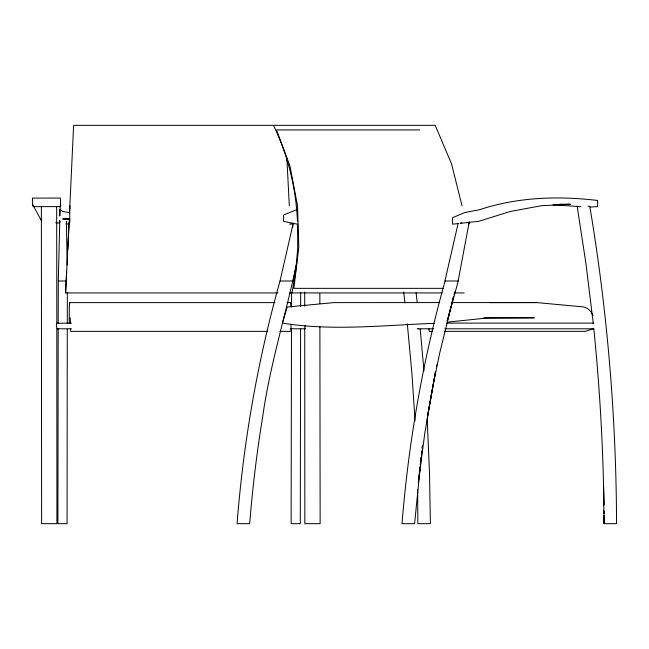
<?xml version="1.0" encoding="UTF-8"?>
<svg xmlns="http://www.w3.org/2000/svg" width="649" height="649" viewBox="0 0 649 649"><rect width="100%" height="100%" fill="white"/><g stroke="black" fill="none" stroke-linecap="round" stroke-linejoin="round"><path stroke-width="0.97" d="M58.183 328.548L57.899 523.67L67.074 523.67L67.269 329.148M58.199 323.583L58.305 280.993L59.789 220.555L59.943 222.153M67.277 323.186L67.35 292.861M291.49 329.148L291.125 523.67L300.3 523.67L300.592 328.548M291.539 307.042L291.571 292.861M300.649 306.458L300.682 292.301M69.719 222.38L69.792 212.669L62.961 211.566L59.757 209.724L59.757 216.028L60.365 204.2M292.74 227.134L292.829 223.142M305.249 325.295L304.746 328.337L304.835 523.67L320.135 523.67L319.892 326.617M69.078 222.039L65.638 292.934M69.516 213.091L73.621 125.33L435.211 125.33L451.509 163.799L462.023 205.79M67.829 249.435L69.338 218.681M69.63 212.734L69.97 205.79M66.644 271.193L65.533 292.934L277.804 292.934M70.149 302.58L69.719 302.612L69.281 307.001L69.232 323.105L71.22 323.226M421.266 457.018L414.597 523.67L401.999 523.67C408.651 441.644 422.832 360.244 445.076 280.993M421.477 455.014L421.899 451.006M422.215 447.997L422.434 445.993M420.041 467.11L418.354 482.191L424.811 433.11L435.511 371.731M420.26 465.106L420.601 462.088M420.828 460.076L421.16 457.058M421.501 454.049L421.834 451.031M422.175 448.013L422.402 446.001M292.009 292.934L295.701 271.193L297.664 249.135L297.672 224.027M436.371 366.782L436.72 364.803M434.238 378.529L427.391 416.869L433.175 384.597L439.795 352.658L453.578 296.707M434.595 376.566L435.471 371.65M296.861 262.066C286.209 313.848 269.952 364.478 262.642 417.023C256.842 452.369 252.526 487.959 249.678 523.67L237.08 523.67C243.448 441.628 257.758 360.219 280.027 280.993L293.21 223.337L283.597 221.366L283.597 214.965L296.698 209.716M293.226 280.993L296.041 266.049M458.129 280.993L469.235 221.95M56.674 207.177L56.82 323.243L56.333 325.295L56.82 328.337L56.917 523.67L41.617 523.67L41.374 207.193M469.04 222.331L468.667 224.002L469.097 222.12M458.162 223.248L444.922 280.993L458.283 280.993L447.242 321.085L450.974 306.417M454.065 294.743L454.787 291.799M451.469 304.462L453.464 296.642M593.713 328.686L585.065 331.355L444.411 331.355M461.828 222.85L460.06 223.337L478.548 221.366L510.357 211.46L541.396 205.725L570.512 204.216L559.738 204.208M458.291 223.532L452.523 224.181L452.523 217.731L464.384 212.669L479.481 209.724C517.456 197.101 558.132 195.747 597.615 200.468L597.615 206.625L590.306 207.023M289.438 224.181L292.983 223.808M447.185 322.172L486.206 318.107L534.362 317.791L483.765 317.791M290.087 302.612L290.525 302.58L290.955 306.912M434.165 323.332C383.705 325.238 332.523 331.201 282.347 323.105L287.207 307.001L333.984 302.612L439.56 302.58M418.548 328.743L417.494 328.792L433.71 328.792M419.773 129.922L276.49 129.922L289.941 165.957L297.493 205.538L298.832 246.993L293.875 288.343L443.267 288.343M58.321 280.993L66.474 280.993M280.011 280.993L294.678 280.993M289.519 292.934L442.139 292.934M454.178 292.934L464.23 292.934M69.719 302.612L274.925 302.612M287.053 302.612L290.525 302.58M451.696 302.58L536.699 302.58L583.475 306.912L587.467 308.413L590.906 311.625L593.024 315.463M489.817 302.612L536.699 302.58M70.879 323.121L56.82 323.243M446.398 323.121L593.632 323.121L593.3 323.819L585.998 263.973L577.123 205.984M57.104 328.792L71.293 328.792M290.249 328.792L305.452 328.792L304.746 328.337M444.857 328.792L593.827 328.792C599.725 387.494 603.148 446.447 603.886 505.449M267.721 331.355L70.595 331.355L70.595 328.321M279.849 331.355L290.971 331.355L291.06 324.273M432.266 331.355L429.232 331.355L428.819 328.662M580.928 206.715L553.07 204.784M55.652 222.745L59.619 223.142M66.141 223.808L68.794 224.083M587.953 206.074L589.803 206.39C607.407 311.187 616.226 417.412 616.55 523.67L603.992 523.67L603.538 486.636L603.894 504.654M294.135 223.532L297.128 224.181M32.45 204.216L33.188 206.625L60.665 206.617L60.365 198.075L32.45 198.099L32.45 204.216L41.771 221.366M273.432 125.33C288.018 155.111 295.944 187.959 297.461 221.049M403.67 291.969L404.952 302.961M416.098 292.788L417.21 302.564M70.124 317.791L70.587 323.275M407.337 323.981L411.945 373.792L415.068 420.876M420.203 329.1L423.984 370.993M427.156 418.289L429.524 473.778L430.392 523.67L417.851 523.67L417.64 489.565M286.834 157.731L289.324 205.79M604.016 511.517L604.057 513.546M604.105 515.566L604.268 523.67L604.114 515.663M604.016 510.658L604.073 513.659M66.368 221.147L67.18 265.035M319.86 293.535L319.868 303.57M304.706 292.058L304.722 306.141M69.792 219.029L62.848 218.932L69.792 219.029"/></g></svg>
